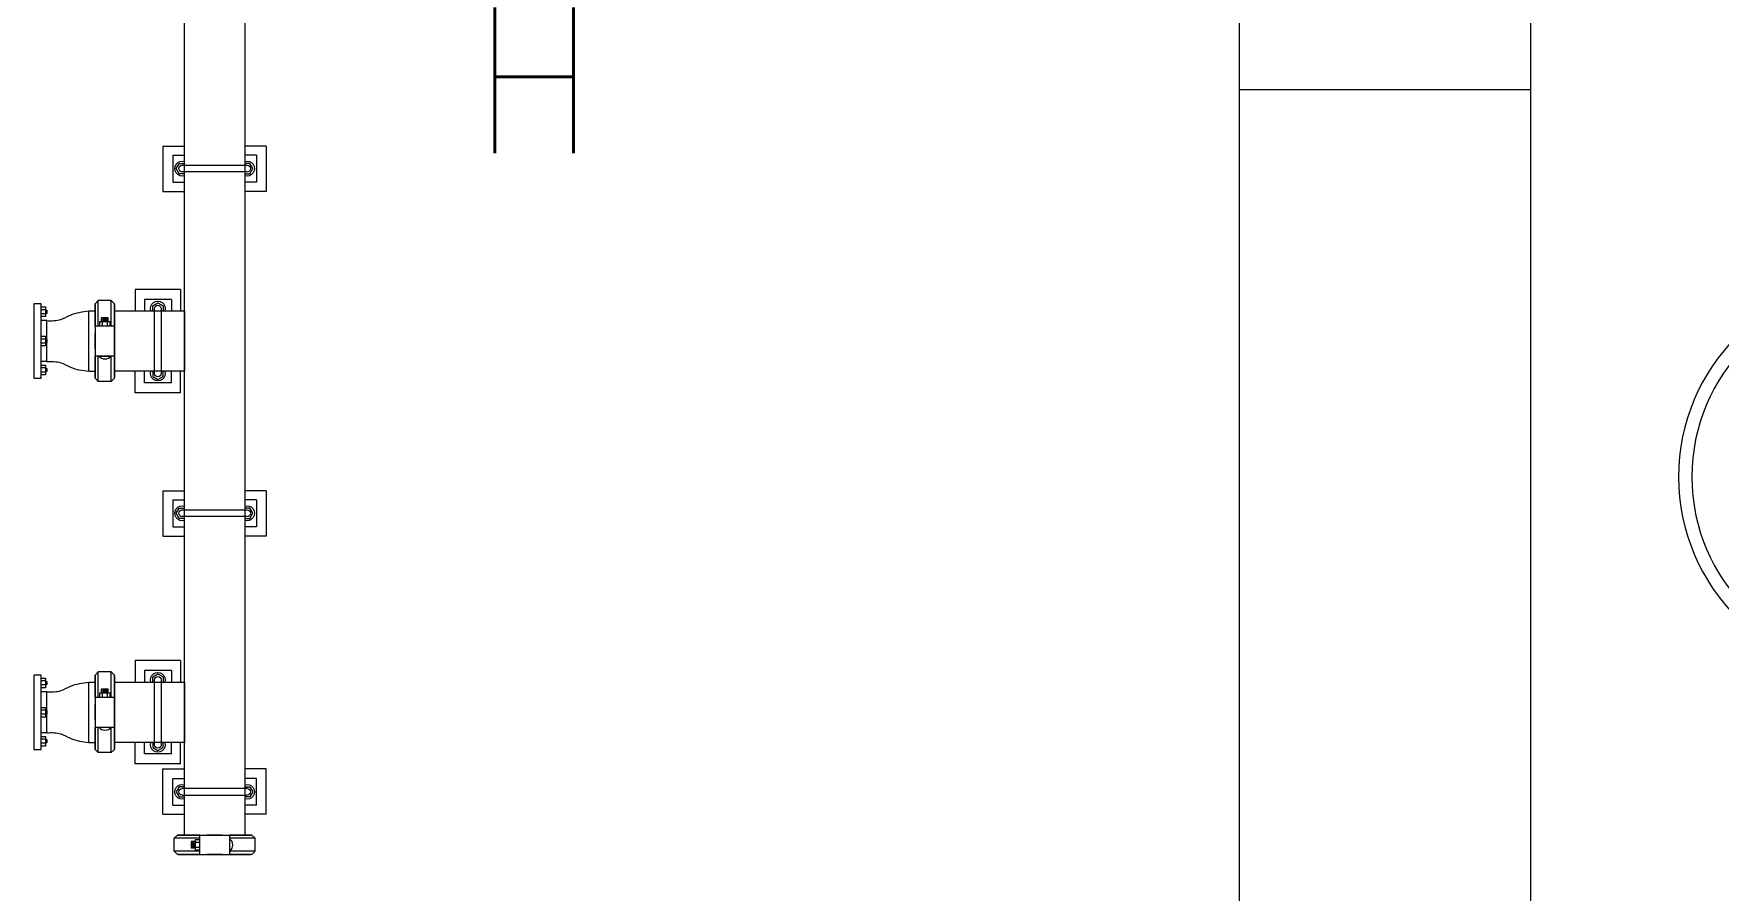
# Model space of a CAD drawing. Header units: millimetres. Extents: x 226317 to 226469, y 8188100 to 8188260.
# Drawn here: x 226391.826 to 226395.003, y 8188233.526 to 8188235.142 of the extents above; entities that cross this region are included whole.
import ezdxf
from ezdxf.enums import TextEntityAlignment as Align

# ---------------------------------------------------------------- set-up
doc = ezdxf.new("R2010")
doc.units = ezdxf.units.MM
doc.set_wipeout_variables(frame=1)
for name, color, linetype, lineweight in [('0-block sanit', 8, 'Continuous', 25), ('0-BLOCK-SANIT', 8, 'Continuous', 25), ('MQ.DETECTOR HUMO', 5, 'Continuous', 30), ('TT-ESCALERAS', 8, 'Continuous', 0)]:
    doc.layers.add(name, color=color, linetype=linetype, lineweight=lineweight)
for name, color, linetype in [('00-GTI-Acoples', 8, 'Continuous'), ('A_30_Extractores', 8, 'Continuous'), ('INGEYCON-ACI-VALVULAS', 8, 'Continuous')]:
    doc.layers.add(name, color=color, linetype=linetype)
doc.styles.add('MQTEXTO', font='romans.shx')

# ---------------------------------------------------------------- blocks, each defined once
blk = doc.blocks.new('DETECTOR DE HUMO 1 EN 125')
blk.add_wipeout([(0.2165, 0), (0.2165, 0.0027), (0.2164, 0.0054), (0.2163, 0.0082), (0.2162, 0.0109), (0.2161, 0.0136), (0.2159, 0.0163), (0.2157, 0.019), (0.2154, 0.0217), (0.2151, 0.0244), (0.2148, 0.0271), (0.2144, 0.0298), (0.214, 0.0325), (0.2136, 0.0352), (0.2132, 0.0379), (0.2127, 0.0406), (0.2121, 0.0432), (0.2116, 0.0459), (0.211, 0.0486), (0.2104, 0.0512), (0.2097, 0.0538), (0.209, 0.0565), (0.2083, 0.0591), (0.2075, 0.0617), (0.2067, 0.0643), (0.2059, 0.0669), (0.205, 0.0695), (0.2042, 0.0721), (0.2032, 0.0746), (0.2023, 0.0772), (0.2013, 0.0797), (0.2003, 0.0822), (0.1992, 0.0847), (0.1981, 0.0872), (0.197, 0.0897), (0.1959, 0.0922), (0.1947, 0.0946), (0.1935, 0.0971), (0.1923, 0.0995), (0.191, 0.1019), (0.1897, 0.1043), (0.1884, 0.1067), (0.187, 0.109), (0.1857, 0.1114), (0.1842, 0.1137), (0.1828, 0.116), (0.1813, 0.1183), (0.1798, 0.1206), (0.1783, 0.1228), (0.1767, 0.125), (0.1751, 0.1273), (0.1735, 0.1294), (0.1719, 0.1316), (0.1702, 0.1338), (0.1685, 0.1359), (0.1668, 0.138), (0.1651, 0.1401), (0.1633, 0.1421), (0.1615, 0.1442), (0.1597, 0.1462), (0.1578, 0.1482), (0.1559, 0.1502), (0.154, 0.1521), (0.1521, 0.154), (0.1502, 0.1559), (0.1482, 0.1578), (0.1462, 0.1597), (0.1442, 0.1615), (0.1421, 0.1633), (0.1401, 0.1651), (0.138, 0.1668), (0.1359, 0.1685), (0.1338, 0.1702), (0.1316, 0.1719), (0.1294, 0.1735), (0.1273, 0.1751), (0.125, 0.1767), (0.1228, 0.1783), (0.1206, 0.1798), (0.1183, 0.1813), (0.116, 0.1828), (0.1137, 0.1842), (0.1114, 0.1857), (0.109, 0.187), (0.1067, 0.1884), (0.1043, 0.1897), (0.1019, 0.191), (0.0995, 0.1923), (0.0971, 0.1935), (0.0946, 0.1947), (0.0922, 0.1959), (0.0897, 0.197), (0.0872, 0.1981), (0.0847, 0.1992), (0.0822, 0.2003), (0.0797, 0.2013), (0.0772, 0.2023), (0.0746, 0.2032), (0.0721, 0.2042), (0.0695, 0.205), (0.0669, 0.2059), (0.0643, 0.2067), (0.0617, 0.2075), (0.0591, 0.2083), (0.0565, 0.209), (0.0538, 0.2097), (0.0512, 0.2104), (0.0486, 0.211), (0.0459, 0.2116), (0.0432, 0.2121), (0.0406, 0.2127), (0.0379, 0.2132), (0.0352, 0.2136), (0.0325, 0.214), (0.0298, 0.2144), (0.0271, 0.2148), (0.0244, 0.2151), (0.0217, 0.2154), (0.019, 0.2157), (0.0163, 0.2159), (0.0136, 0.2161), (0.0109, 0.2162), (0.0082, 0.2163), (0.0054, 0.2164), (0.0027, 0.2165), (0, 0.2165), (-0.0027, 0.2165), (-0.0054, 0.2164), (-0.0082, 0.2163), (-0.0109, 0.2162), (-0.0136, 0.2161), (-0.0163, 0.2159), (-0.019, 0.2157), (-0.0217, 0.2154), (-0.0244, 0.2151), (-0.0271, 0.2148), (-0.0298, 0.2144), (-0.0325, 0.214), (-0.0352, 0.2136), (-0.0379, 0.2132), (-0.0406, 0.2127), (-0.0432, 0.2121), (-0.0459, 0.2116), (-0.0486, 0.211), (-0.0512, 0.2104), (-0.0538, 0.2097), (-0.0565, 0.209), (-0.0591, 0.2083), (-0.0617, 0.2075), (-0.0643, 0.2067), (-0.0669, 0.2059), (-0.0695, 0.205), (-0.0721, 0.2042), (-0.0746, 0.2032), (-0.0772, 0.2023), (-0.0797, 0.2013), (-0.0822, 0.2003), (-0.0847, 0.1992), (-0.0872, 0.1981), (-0.0897, 0.197), (-0.0922, 0.1959), (-0.0946, 0.1947), (-0.0971, 0.1935), (-0.0995, 0.1923), (-0.1019, 0.191), (-0.1043, 0.1897), (-0.1067, 0.1884), (-0.109, 0.187), (-0.1114, 0.1857), (-0.1137, 0.1842), (-0.116, 0.1828), (-0.1183, 0.1813), (-0.1206, 0.1798), (-0.1228, 0.1783), (-0.125, 0.1767), (-0.1273, 0.1751), (-0.1294, 0.1735), (-0.1316, 0.1719), (-0.1338, 0.1702), (-0.1359, 0.1685), (-0.138, 0.1668), (-0.1401, 0.1651), (-0.1421, 0.1633), (-0.1442, 0.1615), (-0.1462, 0.1597), (-0.1482, 0.1578), (-0.1502, 0.1559), (-0.1521, 0.154), (-0.154, 0.1521), (-0.1559, 0.1502), (-0.1578, 0.1482), (-0.1597, 0.1462), (-0.1615, 0.1442), (-0.1633, 0.1421), (-0.1651, 0.1401), (-0.1668, 0.138), (-0.1685, 0.1359), (-0.1702, 0.1338), (-0.1719, 0.1316), (-0.1735, 0.1294), (-0.1751, 0.1273), (-0.1767, 0.125), (-0.1783, 0.1228), (-0.1798, 0.1206), (-0.1813, 0.1183), (-0.1828, 0.116), (-0.1842, 0.1137), (-0.1857, 0.1114), (-0.187, 0.109), (-0.1884, 0.1067), (-0.1897, 0.1043), (-0.191, 0.1019), (-0.1923, 0.0995), (-0.1935, 0.0971), (-0.1947, 0.0946), (-0.1959, 0.0922), (-0.197, 0.0897), (-0.1981, 0.0872), (-0.1992, 0.0847), (-0.2003, 0.0822), (-0.2013, 0.0797), (-0.2023, 0.0772), (-0.2032, 0.0746), (-0.2042, 0.0721), (-0.205, 0.0695), (-0.2059, 0.0669), (-0.2067, 0.0643), (-0.2075, 0.0617), (-0.2083, 0.0591), (-0.209, 0.0565), (-0.2097, 0.0538), (-0.2104, 0.0512), (-0.211, 0.0486), (-0.2116, 0.0459), (-0.2121, 0.0432), (-0.2127, 0.0406), (-0.2132, 0.0379), (-0.2136, 0.0352), (-0.214, 0.0325), (-0.2144, 0.0298), (-0.2148, 0.0271), (-0.2151, 0.0244), (-0.2154, 0.0217), (-0.2157, 0.019), (-0.2159, 0.0163), (-0.2161, 0.0136), (-0.2162, 0.0109), (-0.2163, 0.0082), (-0.2164, 0.0054), (-0.2165, 0.0027), (-0.2165, 0), (-0.2165, -0.0027), (-0.2164, -0.0054), (-0.2163, -0.0082), (-0.2162, -0.0109), (-0.2161, -0.0136), (-0.2159, -0.0163), (-0.2157, -0.019), (-0.2154, -0.0217), (-0.2151, -0.0244), (-0.2148, -0.0271), (-0.2144, -0.0298), (-0.214, -0.0325), (-0.2136, -0.0352), (-0.2132, -0.0379), (-0.2127, -0.0406), (-0.2121, -0.0432), (-0.2116, -0.0459), (-0.211, -0.0486), (-0.2104, -0.0512), (-0.2097, -0.0538), (-0.209, -0.0565), (-0.2083, -0.0591), (-0.2075, -0.0617), (-0.2067, -0.0643), (-0.2059, -0.0669), (-0.205, -0.0695), (-0.2042, -0.0721), (-0.2032, -0.0746), (-0.2023, -0.0772), (-0.2013, -0.0797), (-0.2003, -0.0822), (-0.1992, -0.0847), (-0.1981, -0.0872), (-0.197, -0.0897), (-0.1959, -0.0922), (-0.1947, -0.0946), (-0.1935, -0.0971), (-0.1923, -0.0995), (-0.191, -0.1019), (-0.1897, -0.1043), (-0.1884, -0.1067), (-0.187, -0.109), (-0.1857, -0.1114), (-0.1842, -0.1137), (-0.1828, -0.116), (-0.1813, -0.1183), (-0.1798, -0.1206), (-0.1783, -0.1228), (-0.1767, -0.125), (-0.1751, -0.1273), (-0.1735, -0.1294), (-0.1719, -0.1316), (-0.1702, -0.1338), (-0.1685, -0.1359), (-0.1668, -0.138), (-0.1651, -0.1401), (-0.1633, -0.1421), (-0.1615, -0.1442), (-0.1597, -0.1462), (-0.1578, -0.1482), (-0.1559, -0.1502), (-0.154, -0.1521), (-0.1521, -0.154), (-0.1502, -0.1559), (-0.1482, -0.1578), (-0.1462, -0.1597), (-0.1442, -0.1615), (-0.1421, -0.1633), (-0.1401, -0.1651), (-0.138, -0.1668), (-0.1359, -0.1685), (-0.1338, -0.1702), (-0.1316, -0.1719), (-0.1294, -0.1735), (-0.1273, -0.1751), (-0.125, -0.1767), (-0.1228, -0.1783), (-0.1206, -0.1798), (-0.1183, -0.1813), (-0.116, -0.1828), (-0.1137, -0.1842), (-0.1114, -0.1857), (-0.109, -0.187), (-0.1067, -0.1884), (-0.1043, -0.1897), (-0.1019, -0.191), (-0.0995, -0.1923), (-0.0971, -0.1935), (-0.0946, -0.1947), (-0.0922, -0.1959), (-0.0897, -0.197), (-0.0872, -0.1981), (-0.0847, -0.1992), (-0.0822, -0.2003), (-0.0797, -0.2013), (-0.0772, -0.2023), (-0.0746, -0.2032), (-0.0721, -0.2042), (-0.0695, -0.205), (-0.0669, -0.2059), (-0.0643, -0.2067), (-0.0617, -0.2075), (-0.0591, -0.2083), (-0.0565, -0.209), (-0.0538, -0.2097), (-0.0512, -0.2104), (-0.0486, -0.211), (-0.0459, -0.2116), (-0.0432, -0.2121), (-0.0406, -0.2127), (-0.0379, -0.2132), (-0.0352, -0.2136), (-0.0325, -0.214), (-0.0298, -0.2144), (-0.0271, -0.2148), (-0.0244, -0.2151), (-0.0217, -0.2154), (-0.019, -0.2157), (-0.0163, -0.2159), (-0.0136, -0.2161), (-0.0109, -0.2162), (-0.0082, -0.2163), (-0.0054, -0.2164), (-0.0027, -0.2165), (0, -0.2165), (0.0027, -0.2165), (0.0054, -0.2164), (0.0082, -0.2163), (0.0109, -0.2162), (0.0136, -0.2161), (0.0163, -0.2159), (0.019, -0.2157), (0.0217, -0.2154), (0.0244, -0.2151), (0.0271, -0.2148), (0.0298, -0.2144), (0.0325, -0.214), (0.0352, -0.2136), (0.0379, -0.2132), (0.0406, -0.2127), (0.0432, -0.2121), (0.0459, -0.2116), (0.0486, -0.211), (0.0512, -0.2104), (0.0538, -0.2097), (0.0565, -0.209), (0.0591, -0.2083), (0.0617, -0.2075), (0.0643, -0.2067), (0.0669, -0.2059), (0.0695, -0.205), (0.0721, -0.2042), (0.0746, -0.2032), (0.0772, -0.2023), (0.0797, -0.2013), (0.0822, -0.2003), (0.0847, -0.1992), (0.0872, -0.1981), (0.0897, -0.197), (0.0922, -0.1959), (0.0946, -0.1947), (0.0971, -0.1935), (0.0995, -0.1923), (0.1019, -0.191), (0.1043, -0.1897), (0.1067, -0.1884), (0.109, -0.187), (0.1114, -0.1857), (0.1137, -0.1842), (0.116, -0.1828), (0.1183, -0.1813), (0.1206, -0.1798), (0.1228, -0.1783), (0.125, -0.1767), (0.1273, -0.1751), (0.1294, -0.1735), (0.1316, -0.1719), (0.1338, -0.1702), (0.1359, -0.1685), (0.138, -0.1668), (0.1401, -0.1651), (0.1421, -0.1633), (0.1442, -0.1615), (0.1462, -0.1597), (0.1482, -0.1578), (0.1502, -0.1559), (0.1521, -0.154), (0.154, -0.1521), (0.1559, -0.1502), (0.1578, -0.1482), (0.1597, -0.1462), (0.1615, -0.1442), (0.1633, -0.1421), (0.1651, -0.1401), (0.1668, -0.138), (0.1685, -0.1359), (0.1702, -0.1338), (0.1719, -0.1316), (0.1735, -0.1294), (0.1751, -0.1273), (0.1767, -0.125), (0.1783, -0.1228), (0.1798, -0.1206), (0.1813, -0.1183), (0.1828, -0.116), (0.1842, -0.1137), (0.1857, -0.1114), (0.187, -0.109), (0.1884, -0.1067), (0.1897, -0.1043), (0.191, -0.1019), (0.1923, -0.0995), (0.1935, -0.0971), (0.1947, -0.0946), (0.1959, -0.0922), (0.197, -0.0897), (0.1981, -0.0872), (0.1992, -0.0847), (0.2003, -0.0822), (0.2013, -0.0797), (0.2023, -0.0772), (0.2032, -0.0746), (0.2042, -0.0721), (0.205, -0.0695), (0.2059, -0.0669), (0.2067, -0.0643), (0.2075, -0.0617), (0.2083, -0.0591), (0.209, -0.0565), (0.2097, -0.0538), (0.2104, -0.0512), (0.211, -0.0486), (0.2116, -0.0459), (0.2121, -0.0432), (0.2127, -0.0406), (0.2132, -0.0379), (0.2136, -0.0352), (0.214, -0.0325), (0.2144, -0.0298), (0.2148, -0.0271), (0.2151, -0.0244), (0.2154, -0.0217), (0.2157, -0.019), (0.2159, -0.0163), (0.2161, -0.0136), (0.2162, -0.0109), (0.2163, -0.0082), (0.2164, -0.0054), (0.2165, -0.0027)]).dxf.layer = 'MQ.DETECTOR HUMO'
at = {"layer": 'MQ.DETECTOR HUMO', "style": 'MQTEXTO', "width": 0.9}
blk.add_text('H', height=0.275, dxfattribs=at).set_placement((-0.0019, -0.006), align=Align.MIDDLE_CENTER)
blk = doc.blocks.new('A$C363a55df')
at = {"layer": '00-GTI-Acoples', "linetype": 'Continuous', "lineweight": 0, "extrusion": (3.83476e-17, -1, 0)}
for p, q in [((-27.1, 105), (-18.4, 114.3)), ((-27.1, 41.9), (-27.1, 105)), ((-18.4, 41.9), (-18.4, 114.3)), ((18.4, 114.3), (-18.4, 114.3)), ((18.4, 41.9), (18.4, 114.3)), ((27.1, 105), (18.4, 114.3)), ((27.1, 41.9), (27.1, 105)), ((-13.8, 41.9), (-13.8, 55.1)), ((-13.8, 55.1), (-6.7, 55.1)), ((-9, 66), (0.5, 66)), ((-9, 55.1), (-9, 66)), ((-6.7, 41.9), (-6.7, 55.1)), ((-6.7, 55.1), (7.7, 55.1)), ((0.5, 66), (10, 66)), ((7.7, 41.9), (7.7, 55.1)), ((7.7, 55.1), (14.9, 55.1)), ((10, 55.1), (10, 66)), ((14.9, 41.9), (14.9, 55.1)), ((-27.1, 41.9), (-27.1, 21.6)), ((-25.4, 41.9), (-27.1, 41.9)), ((-27.1, -21.6), (-27.1, 21.6)), ((-6.4, 41.9), (-25.4, 41.9)), ((7.4, 41.9), (-6.4, 41.9)), ((26.4, 41.9), (7.4, 41.9)), ((27.1, 41.9), (26.4, 41.9)), ((27.1, 41.9), (27.1, 21.6)), ((27.1, -21.6), (27.1, 21.6)), ((-27.1, -21.6), (-27.1, -41.9)), ((-27.1, -41.9), (-25.4, -41.9)), ((-27.1, -105), (-27.1, -41.9)), ((-25.4, -41.9), (-6.4, -41.9)), ((-18.4, -114.3), (-18.4, -41.9)), ((-16.8, -42.5), (-16.8, -41.9)), ((-16.8, -42.5), (17.8, -42.5)), ((-6.4, -41.9), (7.4, -41.9)), ((7.4, -41.9), (26.4, -41.9)), ((17.8, -42.5), (17.8, -41.9)), ((18.4, -114.3), (18.4, -41.9)), ((26.4, -41.9), (27.1, -41.9)), ((27.1, -21.6), (27.1, -41.9)), ((27.1, -105), (27.1, -41.9)), ((-27.1, -105), (-18.4, -114.3)), ((18.4, -114.3), (-18.4, -114.3)), ((27.1, -105), (18.4, -114.3))]:
    blk.add_line(p, q, dxfattribs=at)
at = {"layer": '00-GTI-Acoples', "linetype": 'Continuous', "lineweight": 0}
for p, q in [((-27.1, 103.1), (-27.1, -103.1)), ((27.1, 103.1), (27.1, -103.1)), ((10, 65.3), (-9, 65.3)), ((10, 59.5), (-9, 59.5)), ((6.5, 62.5), (-6, 62.5)), ((6.5, 56.7), (-6, 56.7))]:
    blk.add_line(p, q, dxfattribs=at)
blk.add_arc((0.5, -27.6), 22.9, 220.8756, 319.1244, dxfattribs=at)
blk = doc.blocks.new('manifold')
at = {"layer": '0-block sanit', "color": 8, "lineweight": 0, "elevation": 0}
for points in [[(1.1756, -2.0652), (1.1756, -2.0769)], [(1.2896, -2.0652), (1.2896, -2.0769)], [(1.8756, -2.0652), (1.8756, -2.0769)], [(1.9896, -2.0652), (1.9896, -2.0769)]]:
    blk.add_lwpolyline(points, dxfattribs=at)
at = {"layer": '0-BLOCK-SANIT', "color": 8, "lineweight": 0}
for p, q in [((1.1626, -1.9752, 0), (1.1626, -1.961, 0)), ((1.1626, -1.961, 0), (1.3027, -1.961, 0)), ((1.3027, -1.961, 0), (1.3027, -1.9752, 0)), ((1.8626, -1.9752, 0), (1.8626, -1.961, 0)), ((1.8626, -1.961, 0), (2.0027, -1.961, 0)), ((2.0027, -1.961, 0), (2.0027, -1.9752, 0)), ((1.3027, -1.9752, 0), (1.1626, -1.9752, 0)), ((1.1865, -1.9752, 0), (1.1683, -1.9752, 0)), ((1.1683, -1.9752, 0), (1.1683, -1.983, 0)), ((1.1683, -1.983, 0), (1.1865, -1.983, 0)), ((1.1734, -1.983, 0), (1.1734, -1.9752, 0)), ((1.1734, -1.983, 0), (1.1734, -1.9752, 0)), ((1.1744, -1.983, 0), (1.1744, -1.9855, 0)), ((1.1744, -1.9855, 0), (1.1803, -1.9855, 0)), ((1.1803, -1.9855, 0), (1.1803, -1.983, 0)), ((1.1812, -1.983, 0), (1.1812, -1.9752, 0)), ((1.1812, -1.983, 0), (1.1812, -1.9752, 0)), ((1.1865, -1.983, 0), (1.1865, -1.9752, 0)), ((1.2417, -1.9752, 0), (1.2235, -1.9752, 0)), ((1.2235, -1.9752, 0), (1.2235, -1.983, 0)), ((1.2235, -1.983, 0), (1.2417, -1.983, 0)), ((1.2287, -1.983, 0), (1.2287, -1.9752, 0)), ((1.2287, -1.983, 0), (1.2287, -1.9752, 0)), ((1.2297, -1.983, 0), (1.2297, -1.9855, 0)), ((1.2297, -1.9855, 0), (1.2355, -1.9855, 0)), ((1.2355, -1.9855, 0), (1.2355, -1.983, 0)), ((1.2365, -1.983, 0), (1.2365, -1.9752, 0)), ((1.2365, -1.983, 0), (1.2365, -1.9752, 0)), ((1.2417, -1.983, 0), (1.2417, -1.9752, 0)), ((1.2963, -1.9752, 0), (1.2781, -1.9752, 0)), ((1.2781, -1.9752, 0), (1.2781, -1.983, 0)), ((1.2781, -1.983, 0), (1.2963, -1.983, 0)), ((1.2832, -1.983, 0), (1.2832, -1.9752, 0)), ((1.2832, -1.983, 0), (1.2832, -1.9752, 0)), ((1.2843, -1.983, 0), (1.2843, -1.9855, 0)), ((1.2843, -1.9855, 0), (1.2901, -1.9855, 0)), ((1.2901, -1.9855, 0), (1.2901, -1.983, 0)), ((1.291, -1.983, 0), (1.291, -1.9752, 0)), ((1.291, -1.983, 0), (1.291, -1.9752, 0)), ((1.2963, -1.983, 0), (1.2963, -1.9752, 0)), ((2.0027, -1.9752, 0), (1.8626, -1.9752, 0)), ((1.8865, -1.9752, 0), (1.8683, -1.9752, 0)), ((1.8683, -1.9752, 0), (1.8683, -1.983, 0)), ((1.8683, -1.983, 0), (1.8865, -1.983, 0)), ((1.8734, -1.983, 0), (1.8734, -1.9752, 0)), ((1.8734, -1.983, 0), (1.8734, -1.9752, 0)), ((1.8744, -1.983, 0), (1.8744, -1.9855, 0)), ((1.8744, -1.9855, 0), (1.8803, -1.9855, 0)), ((1.8803, -1.9855, 0), (1.8803, -1.983, 0)), ((1.8812, -1.983, 0), (1.8812, -1.9752, 0)), ((1.8812, -1.983, 0), (1.8812, -1.9752, 0)), ((1.8865, -1.983, 0), (1.8865, -1.9752, 0)), ((1.9417, -1.9752, 0), (1.9235, -1.9752, 0)), ((1.9235, -1.9752, 0), (1.9235, -1.983, 0)), ((1.9235, -1.983, 0), (1.9417, -1.983, 0)), ((1.9287, -1.983, 0), (1.9287, -1.9752, 0)), ((1.9287, -1.983, 0), (1.9287, -1.9752, 0)), ((1.9297, -1.983, 0), (1.9297, -1.9855, 0)), ((1.9297, -1.9855, 0), (1.9355, -1.9855, 0)), ((1.9355, -1.9855, 0), (1.9355, -1.983, 0)), ((1.9365, -1.983, 0), (1.9365, -1.9752, 0)), ((1.9365, -1.983, 0), (1.9365, -1.9752, 0)), ((1.9417, -1.983, 0), (1.9417, -1.9752, 0)), ((1.9963, -1.9752, 0), (1.9781, -1.9752, 0)), ((1.9781, -1.9752, 0), (1.9781, -1.983, 0)), ((1.9781, -1.983, 0), (1.9963, -1.983, 0)), ((1.9832, -1.983, 0), (1.9832, -1.9752, 0)), ((1.9832, -1.983, 0), (1.9832, -1.9752, 0)), ((1.9843, -1.983, 0), (1.9843, -1.9855, 0)), ((1.9843, -1.9855, 0), (1.9901, -1.9855, 0)), ((1.9901, -1.9855, 0), (1.9901, -1.983, 0)), ((1.991, -1.983, 0), (1.991, -1.9752, 0)), ((1.991, -1.983, 0), (1.991, -1.9752, 0)), ((1.9963, -1.983, 0), (1.9963, -1.9752, 0))]:
    blk.add_line(p, q, dxfattribs=at)
at = {"layer": '0-BLOCK-SANIT', "color": 8, "linetype": 'Continuous', "lineweight": 0}
for p, q in [((1.1941, -1.9855, 0), (1.1941, -1.9752, 0)), ((1.1941, -1.9855, 0), (1.1941, -1.9752, 0)), ((1.2712, -1.9855, 0), (1.1941, -1.9855, 0)), ((1.2712, -1.9855, 0), (1.1944, -1.9855, 0)), ((1.2712, -1.9855, 0), (1.2712, -1.9752, 0)), ((1.2712, -1.9855, 0), (1.2712, -1.9752, 0)), ((1.8941, -1.9855, 0), (1.8941, -1.9752, 0)), ((1.8941, -1.9855, 0), (1.8941, -1.9752, 0)), ((1.9712, -1.9855, 0), (1.8941, -1.9855, 0)), ((1.9712, -1.9855, 0), (1.8944, -1.9855, 0)), ((1.9712, -1.9855, 0), (1.9712, -1.9752, 0)), ((1.9712, -1.9855, 0), (1.9712, -1.9752, 0)), ((1.2896, -2.0652, 0), (1.1756, -2.0652, 0)), ((1.2826, -2.0652, 0), (1.1826, -2.0652, 0)), ((1.9896, -2.0652, 0), (1.8756, -2.0652, 0)), ((1.9826, -2.0652, 0), (1.8826, -2.0652, 0))]:
    blk.add_line(p, q, dxfattribs=at)
at = {"layer": '0-BLOCK-SANIT', "color": 8, "lineweight": 0, "elevation": 0}
for points in [[(1.3027, -1.961), (1.3027, -1.9752), (1.1626, -1.9752), (1.1626, -1.961)], [(2.0027, -1.961), (2.0027, -1.9752), (1.8626, -1.9752), (1.8626, -1.961)], [(1.1865, -1.983), (1.1865, -1.9752), (1.1683, -1.9752), (1.1683, -1.983)], [(1.2417, -1.983), (1.2417, -1.9752), (1.2235, -1.9752), (1.2235, -1.983)], [(1.2963, -1.983), (1.2963, -1.9752), (1.2781, -1.9752), (1.2781, -1.983)], [(1.8865, -1.983), (1.8865, -1.9752), (1.8683, -1.9752), (1.8683, -1.983)], [(1.9417, -1.983), (1.9417, -1.9752), (1.9235, -1.9752), (1.9235, -1.983)], [(1.9963, -1.983), (1.9963, -1.9752), (1.9781, -1.9752), (1.9781, -1.983)], [(1.1756, -2.2451), (1.2896, -2.2451), (1.2896, -2.113), (1.1756, -2.113)], [(1.8756, -2.2451), (1.9896, -2.2451), (1.9896, -2.113), (1.8756, -2.113)]]:
    blk.add_lwpolyline(points, close=True, dxfattribs=at)
for points in [[(1.1744, -1.983), (1.1744, -1.9855), (1.1803, -1.9855), (1.1803, -1.983)], [(1.2297, -1.983), (1.2297, -1.9855), (1.2355, -1.9855), (1.2355, -1.983)], [(1.2843, -1.983), (1.2843, -1.9855), (1.2901, -1.9855), (1.2901, -1.983)], [(1.8744, -1.983), (1.8744, -1.9855), (1.8803, -1.9855), (1.8803, -1.983)], [(1.9297, -1.983), (1.9297, -1.9855), (1.9355, -1.9855), (1.9355, -1.983)], [(1.9843, -1.983), (1.9843, -1.9855), (1.9901, -1.9855), (1.9901, -1.983)], [(2.1644, -2.2451), (0.3009, -2.2451), (0.3009, -2.3591), (2.1644, -2.3591)]]:
    blk.add_lwpolyline(points, dxfattribs=at)
at = {"layer": '0-BLOCK-SANIT', "color": 8, "linetype": 'Continuous', "lineweight": 0}
for points in [[(1.1941, -1.9855, 0), (1.1918, -2.0121, 0), (1.1836, -2.0301, 0), (1.1756, -2.0652, 0)], [(1.2712, -1.9855, 0), (1.2734, -2.0121, 0), (1.2817, -2.0301, 0), (1.2896, -2.0652, 0)], [(1.8941, -1.9855, 0), (1.8918, -2.0121, 0), (1.8836, -2.0301, 0), (1.8756, -2.0652, 0)], [(1.9712, -1.9855, 0), (1.9734, -2.0121, 0), (1.9817, -2.0301, 0), (1.9896, -2.0652, 0)]]:
    blk.add_spline(points, degree=3, dxfattribs=at)
at = {"layer": 'INGEYCON-ACI-VALVULAS', "color": 8, "lineweight": 0}
for p, q in [((1.1351, -2.2205, 0), (1.1351, -2.1521, 0)), ((1.1351, -2.1521, 0), (1.1756, -2.1521, 0)), ((1.3301, -2.1521, 0), (1.2896, -2.1521, 0.0002)), ((1.3301, -2.1698, 0), (1.3301, -2.1521, 0)), ((1.8351, -2.2205, 0), (1.8351, -2.1521, 0)), ((1.8351, -2.1521, 0), (1.8756, -2.1521, 0)), ((2.0301, -2.1521, 0), (1.9896, -2.1521, 0.0002)), ((2.0301, -2.1698, 0), (2.0301, -2.1521, 0)), ((1.154, -2.2205, 0), (1.154, -2.1698, 0)), ((1.154, -2.1698, 0.0002), (1.1756, -2.1698, 0.0002)), ((1.166, -2.1855, 0), (1.1604, -2.1951, 0)), ((1.1756, -2.1855, 0), (1.166, -2.1855, 0)), ((1.2938, -2.1888, 0), (1.1715, -2.1888, 0)), ((1.3113, -2.1698, 0.0002), (1.2896, -2.1698, 0.0002)), ((1.2896, -2.1855, 0), (1.2993, -2.1855, 0)), ((1.2993, -2.1855, 0), (1.3049, -2.1951, 0)), ((1.3113, -2.2205, 0), (1.3113, -2.1698, 0)), ((1.3301, -2.2376, 0), (1.3301, -2.1698, 0)), ((1.854, -2.2205, 0), (1.854, -2.1698, 0)), ((1.854, -2.1698, 0.0002), (1.8756, -2.1698, 0.0002)), ((1.866, -2.1855, 0), (1.8604, -2.1951, 0)), ((1.8756, -2.1855, 0), (1.866, -2.1855, 0)), ((1.9938, -2.1888, 0), (1.8715, -2.1888, 0)), ((2.0113, -2.1698, 0.0002), (1.9896, -2.1698, 0.0002)), ((1.9896, -2.1855, 0), (1.9993, -2.1855, 0)), ((1.9993, -2.1855, 0), (2.0049, -2.1951, 0)), ((2.0113, -2.2205, 0), (2.0113, -2.1698, 0)), ((2.0301, -2.2376, 0), (2.0301, -2.1698, 0)), ((0.8649, -2.2046, 0), (0.9504, -2.2046, 0)), ((0.8649, -2.2046, 0), (0.8649, -2.2451, 0)), ((0.882, -2.2235, 0), (0.9327, -2.2235, 0)), ((0.882, -2.2235, 0), (0.882, -2.2451, 0)), ((0.9327, -2.2235, 0), (0.9327, -2.2451, 0)), ((0.9504, -2.2046, 0), (0.9504, -2.2451, 0)), ((1.1351, -2.2376, 0), (1.1351, -2.2205, 0)), ((1.154, -2.2205, 0.0001), (1.1756, -2.2205, 0.0001)), ((1.1604, -2.1951, 0), (1.166, -2.2048, 0)), ((1.166, -2.2048, 0), (1.1756, -2.2048, 0)), ((1.1715, -2.2015, 0), (1.2938, -2.2015, 0)), ((1.2993, -2.2048, 0), (1.2896, -2.2048, 0)), ((1.3113, -2.2205, 0.0002), (1.2896, -2.2205, 0.0002)), ((1.3049, -2.1951, 0), (1.2993, -2.2048, 0)), ((1.5149, -2.2046, 0), (1.6004, -2.2046, 0)), ((1.5149, -2.2046, 0), (1.5149, -2.2451, 0)), ((1.532, -2.2235, 0), (1.5827, -2.2235, 0)), ((1.532, -2.2235, 0), (1.532, -2.2451, 0)), ((1.5827, -2.2235, 0), (1.5827, -2.2451, 0)), ((1.6004, -2.2046, 0), (1.6004, -2.2451, 0)), ((1.8351, -2.2376, 0), (1.8351, -2.2205, 0)), ((1.854, -2.2205, 0.0001), (1.8756, -2.2205, 0.0001)), ((1.8604, -2.1951, 0), (1.866, -2.2048, 0)), ((1.866, -2.2048, 0), (1.8756, -2.2048, 0)), ((1.8715, -2.2015, 0), (1.9938, -2.2015, 0)), ((1.9993, -2.2048, 0), (1.9896, -2.2048, 0)), ((2.0113, -2.2205, 0.0002), (1.9896, -2.2205, 0.0002)), ((2.0049, -2.1951, 0), (1.9993, -2.2048, 0)), ((2.108, -2.2046, 0), (2.0396, -2.2046, 0)), ((2.0396, -2.2046, 0), (2.0396, -2.2451, 0)), ((2.108, -2.2235, 0), (2.0573, -2.2235, 0)), ((2.0573, -2.2235, 0.0002), (2.0573, -2.2451, 0.0002)), ((2.1251, -2.2046, 0), (2.108, -2.2046, 0)), ((2.108, -2.2235, 0.0002), (2.108, -2.2451, 0.0002)), ((2.1251, -2.2046, 0), (2.1251, -2.2451, 0.0002)), ((0.9074, -2.2299, 0), (0.8977, -2.2354, 0)), ((0.8977, -2.2354, 0), (0.8977, -2.2451, 0)), ((0.901, -2.241, 0), (0.901, -2.3633, 0)), ((0.917, -2.2354, 0), (0.9074, -2.2299, 0)), ((0.9137, -2.3633, 0), (0.9137, -2.241, 0)), ((0.917, -2.2451, 0), (0.917, -2.2354, 0)), ((1.1351, -2.2376, 0), (1.1756, -2.2376, 0.0001)), ((1.3301, -2.2376, 0), (1.2896, -2.2376, 0.0002)), ((1.5574, -2.2299, 0), (1.5477, -2.2354, 0)), ((1.5477, -2.2354, 0), (1.5477, -2.2451, 0)), ((1.551, -2.241, 0), (1.551, -2.3633, 0)), ((1.567, -2.2354, 0), (1.5574, -2.2299, 0)), ((1.5637, -2.3633, 0), (1.5637, -2.241, 0)), ((1.567, -2.2451, 0), (1.567, -2.2354, 0)), ((1.8351, -2.2376, 0), (1.8756, -2.2376, 0.0001)), ((2.0301, -2.2376, 0), (1.9896, -2.2376, 0.0002)), ((2.073, -2.2354, 0), (2.0826, -2.2299, 0)), ((2.073, -2.2451, 0), (2.073, -2.2354, 0)), ((2.0763, -2.3633, 0), (2.0763, -2.241, 0)), ((2.0826, -2.2299, 0), (2.0923, -2.2354, 0)), ((2.089, -2.241, 0), (2.089, -2.3633, 0)), ((2.0923, -2.2354, 0), (2.0923, -2.2451, 0)), ((0.8649, -2.3996, 0), (0.8649, -2.3591, 0)), ((0.882, -2.3808, 0), (0.882, -2.3591, 0)), ((0.882, -2.3808, 0), (0.9327, -2.3808, 0)), ((0.8977, -2.3688, 0), (0.8977, -2.3591, 0)), ((0.9074, -2.3744, 0), (0.8977, -2.3688, 0)), ((0.917, -2.3688, 0), (0.9074, -2.3744, 0)), ((0.917, -2.3591, 0), (0.917, -2.3688, 0)), ((0.9327, -2.3808, 0), (0.9327, -2.3591, 0)), ((0.9504, -2.3996, 0), (0.9504, -2.3591, 0)), ((1.5149, -2.3996, 0), (1.5149, -2.3591, 0)), ((1.532, -2.3808, 0), (1.532, -2.3591, 0)), ((1.532, -2.3808, 0), (1.5827, -2.3808, 0)), ((1.5477, -2.3688, 0), (1.5477, -2.3591, 0)), ((1.5574, -2.3744, 0), (1.5477, -2.3688, 0)), ((1.567, -2.3688, 0), (1.5574, -2.3744, 0)), ((1.567, -2.3591, 0), (1.567, -2.3688, 0)), ((1.5827, -2.3808, 0), (1.5827, -2.3591, 0)), ((1.6004, -2.3996, 0), (1.6004, -2.3591, 0)), ((2.0396, -2.3996, 0), (2.0396, -2.3591, 0.0002)), ((2.0573, -2.3808, 0.0002), (2.0573, -2.3591, 0.0002)), ((2.108, -2.3808, 0), (2.0573, -2.3808, 0)), ((2.073, -2.3591, 0), (2.073, -2.3688, 0)), ((2.073, -2.3688, 0), (2.0826, -2.3744, 0)), ((2.0826, -2.3744, 0), (2.0923, -2.3688, 0)), ((2.0923, -2.3688, 0), (2.0923, -2.3591, 0)), ((2.108, -2.3808, 0.0002), (2.108, -2.3591, 0.0002)), ((2.1251, -2.3996, 0), (2.1251, -2.3591, 0.0002)), ((0.8649, -2.3996, 0), (0.9327, -2.3996, 0)), ((0.9327, -2.3996, 0), (0.9504, -2.3996, 0)), ((1.5149, -2.3996, 0), (1.5827, -2.3996, 0)), ((1.5827, -2.3996, 0), (1.6004, -2.3996, 0)), ((2.0573, -2.3996, 0), (2.0396, -2.3996, 0)), ((2.1251, -2.3996, 0), (2.0573, -2.3996, 0))]:
    blk.add_line(p, q, dxfattribs=at)
for centre, radius, start, end in [((1.1715, -2.1951, 0), 0.014, 72.7825, 287.2175), ((1.1715, -2.1951, 0), 0.00636, 90, 270), ((1.2938, -2.1951, 0), 0.014, 252.7825, 107.2175), ((1.2938, -2.1951, 0), 0.00636, 270, 90), ((1.8715, -2.1951, 0), 0.014, 72.7825, 287.2175), ((1.8715, -2.1951, 0), 0.00636, 90, 270), ((1.9938, -2.1951, 0), 0.014, 252.7825, 107.2175), ((1.9938, -2.1951, 0), 0.00636, 270, 90), ((0.9074, -2.241, 0), 0.014, 342.7825, 197.2175), ((0.9074, -2.241, 0), 0.00636, 0, 180), ((1.5574, -2.241, 0), 0.014, 342.7825, 197.2175), ((1.5574, -2.241, 0), 0.00636, 0, 180), ((2.0826, -2.241, 0), 0.014, 342.7825, 197.2175), ((2.0826, -2.241, 0), 0.00636, 0, 180), ((0.9074, -2.3633, 0), 0.014, 162.7825, 17.2175), ((0.9074, -2.3633, 0), 0.00636, 180, 0), ((1.5574, -2.3633, 0), 0.014, 162.7825, 17.2175), ((1.5574, -2.3633, 0), 0.00636, 180, 0), ((2.0826, -2.3633, 0), 0.014, 162.7825, 17.2175), ((2.0826, -2.3633, 0), 0.00636, 180, 0)]:
    blk.add_arc(centre, radius, start, end, dxfattribs=at)
at = {"layer": '00-GTI-Acoples', "color": 8, "linetype": 'Continuous', "lineweight": 0, "xscale": -0.0006666666666666668, "yscale": 0.0006666666666666668, "zscale": 0.0006666666666666669, "rotation": 90}
for p in [(1.2326, -2.095, 0), (1.9326, -2.095, 0)]:
    blk.add_blockref('A$C363a55df', p, dxfattribs=at)
at = {"layer": '00-GTI-Acoples', "color": 8, "linetype": 'Continuous', "lineweight": 0, "xscale": 0.0006666666666666669, "yscale": 0.0006666666666666669, "zscale": 0.0006666666666666669}
blk.add_blockref('A$C363a55df', (2.1825, -2.3021, 0), dxfattribs=at)
blk = doc.blocks.new('ASDA')
at = {"layer": 'TT-ESCALERAS', "color": 8, "lineweight": 0, "ltscale": 0.5}
for radius in [0.375, 0.35]:
    blk.add_arc((-0.3738, -6.4275, 0), radius, 90, 270, dxfattribs=at)
blk = doc.blocks.new('IM-27.02.2025')
at = {"layer": 'A_30_Extractores', "color": 8, "lineweight": 0}
for p, q in [((49.2625, 30.0006), (49.2625, 24.3117)), ((49.8125, 24.3117), (49.8125, 30.0006)), ((49.2625, 26.9278), (49.8125, 26.9278))]:
    blk.add_line(p, q, dxfattribs=at)
blk = doc.blocks.new('arq. estac.')
blk.add_blockref('ASDA', (226691.0991, 8188245.3789, 0))
at = {"color": 1, "xscale": -1, "rotation": 90}
blk.add_blockref('manifold', (226685.2872, 8188240.4401, 0), dxfattribs=at)
at = {"layer": 'A_30_Extractores'}
blk.add_blockref('IM-27.02.2025', (226640.2591, 8188212.7539), dxfattribs=at)

msp = doc.modelspace()

# ---------------------------------------------------------------- block references
msp.add_blockref('arq. estac.', (-295.422, -4.6455))

# ---------------------------------------------------------------- next in the draw order: block references
at = {"layer": 'MQ.DETECTOR HUMO'}
msp.add_blockref('DETECTOR DE HUMO 1 EN 125', (226392.7721, 8188235.0596), dxfattribs=at)

doc.saveas('drawing.dxf')
